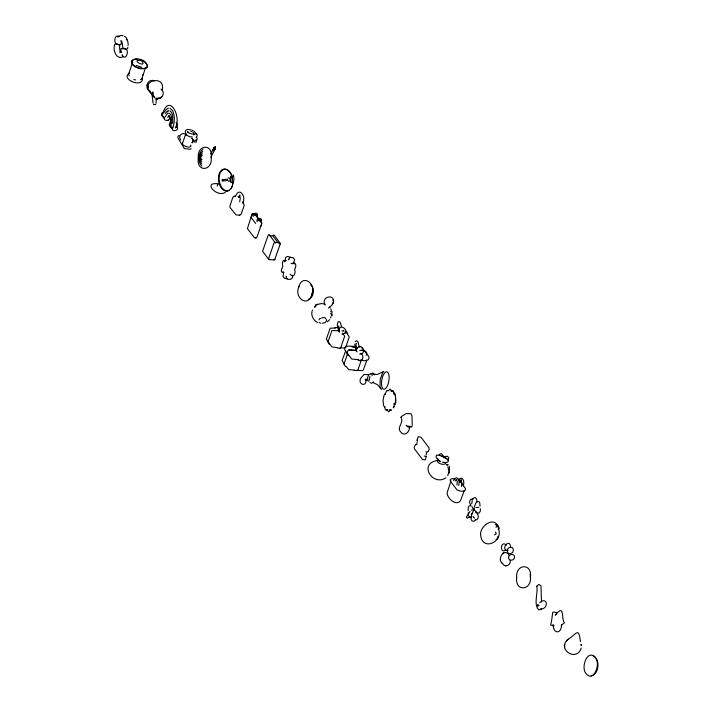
<?xml version="1.0" encoding="UTF-8"?>
<svg xmlns="http://www.w3.org/2000/svg" width="712" height="712" viewBox="0 0 712 712"><rect width="100%" height="100%" fill="white"/><g stroke="black" fill="none" stroke-linecap="round" stroke-linejoin="round"><path stroke-width="1.07" d="M356.685 349.316L356.036 344.279M232.495 178.614L232.023 182.495M232.521 179.727L232.112 175.873M476.907 501.613L476.559 498.889L474.966 497.483L472.982 498.48L472.038 500.216M369.341 379.905L369.911 376.159M580.841 644.387L580.841 645.428M541.512 601.925L540.96 585.78L538.833 584.401L536.777 586.323M581.161 648.062C576.845 662.641 555.974 649.033 568.256 639.207C577.236 633.351 578.544 627.005 580.449 641.646M564.714 646.968L564.741 646.38M564.776 645.214L564.803 644.591M412.248 425.411L411.99 415.986L411.055 413.717L406.125 413.574L401.443 416.52M156.035 103.356L156.311 98.95M510.192 560.353C511.136 565.444 504.55 568.016 502.254 563.156M172.971 127.875C174.467 122.25 175.232 115.869 172.473 110.467L169.937 108.26M332.887 303.241C336.651 293.584 320.4 295.729 325.046 305.092M581.606 644.752L581.553 645.321L581.624 644.591M154.37 80.91C150.152 78.623 145.097 83.829 147.847 87.879M162.096 90.21C166.492 74.208 138.858 80.447 150.793 92.631M152.822 91.892L153.436 95.755M147.099 85.547L147.179 84.639M147.989 87.451L148.096 86.17M152.688 93.37L152.76 92.444M393.603 407.825L393.772 405.76M510.566 547.003C509.819 537.133 499.495 550.287 508.083 550.536M417.17 441.707L416.858 443.594M426.212 454.888L426.524 453.001M227.413 179.326L227.511 180.207M127.831 47.134L127.644 48.478L126.763 49.119L122.847 47.909L122.135 42.471L120.72 40.682M496.762 525.011C498.347 524.86 500.002 529.327 498.062 529.203M142.943 74.493L142.747 75.098M275.446 243.175L269.323 234.746L268.415 234.577L262.577 251.211L268.718 259.453L269.759 259.506M347.723 333.59L346.041 331.267M312.052 311.393C310.592 315.834 314.455 321.486 317.525 322.5M331.57 315.63L331.721 314.606M468.309 512.738L468.345 515.435M480.039 506.205L479.763 502.877L479.096 501.862L477.716 501.497L475.794 503.072L474.139 507.531M172.705 123.345L172.696 115.513L171.601 112.451L170.017 110.939M472.688 512.231L473.667 510.086L475.278 510.62M539.678 602.717C547.457 595.819 549.05 608.716 540.871 609.107L541.351 608.591L540.657 609.552L538.726 609.828C533.315 604.622 538.192 593.06 536.803 586.172M330.768 311.669L330.884 311.01M416.965 440.203L418.211 436.732L420.881 437.097L428.927 447.741L429.211 449.281L428.099 451.533M426.417 456.401L425.171 459.863L422.501 459.507L414.455 448.854L414.17 447.314L415.283 445.062M456.962 485.139L457.264 481.775L456.374 479.514L456.81 479.719L455.992 479.719L455.226 480.965M458.733 485.451C459.213 482.959 459.694 478.606 456.526 477.779L454.799 478.526L453.517 480.484M463.441 485.798C463.921 483.306 464.411 478.953 461.234 478.126L459.507 478.873L458.368 480.547M213.244 149.52L213.217 150.365M254.175 215.629C253.979 214.419 257.326 213.564 256.142 215.327M258.162 220.871C257.86 219.563 261.838 218.691 259.631 221.076M280.208 244.074L279.576 242.703L274.85 242.32M331.881 316.066L331.979 311.411M192.276 138.146L192.596 139.57L194.1 140.389M298.622 287.532C294.127 298.221 308.697 308.171 311.918 293.949C316.413 283.269 301.852 273.31 298.622 287.532L299.013 286.251M233.474 182.779L233.981 178.632L233.492 175.464M163.226 116.937C161.33 116.394 160.894 113.519 162.683 112.567M163.92 117.622C161.624 116.279 161.962 112.541 164.517 111.686M168.522 115.949C173.23 120.061 162.941 122.909 164.223 117.169M172.055 127.546C169.59 127.617 168.246 124.039 170.542 122.767M172.624 128.445C170.052 127.706 169.456 123.799 171.895 122.5M176.318 126.496C181.115 131.142 169.67 132.708 172.518 127.047M464.411 490.31L460.397 500.839C455.635 506.579 446.798 497.724 447.127 492.677L450.981 480.938M192.222 142.845L192.738 140.958M182.441 143.548L185.805 133.838M461.349 486.608L461.99 483.199L461.082 479.861L461.518 480.066L460.7 480.066L459.525 482.318M242.712 202.982C246.477 196.948 239.455 186.152 235.53 196.263M239.704 201.843L240.3 197.936L239.25 195.079L240.095 195.186L238.502 197.518M175.25 128.098C182.094 116.866 168.771 91.937 162.505 114.463M170.061 123.274L170.604 119.927L170.043 116.768L168.975 115.78L167.712 117.4M171.049 124.564L171.717 117.667L170.916 114.783L169.296 113.279M311.527 295.231L311.918 293.949M132.023 61.312L131.996 63.315M317.187 304.211L316.546 304.683M319.118 319.857L319.51 318.682L320.542 318.442M187.772 132.067L187.674 131.56L188.315 132.69L187.95 132.299L190.077 133.553L193.415 134.176M445.997 462.747L445.481 463.628M537.969 604.274L537.667 606.019C539.002 603.42 536.216 606.873 539.037 605.618M146.948 66.937C148.265 60.404 136.223 56.293 132.183 60.849M161.731 96.467L160.209 98.229L155.554 98.176M251.728 215.113L247.402 228.605L254.549 237.844L256.08 237.861L256.988 237.034L261.464 224.271M345.818 346.993L349.245 336.954L346.468 332.557M347.678 353.455L343.932 364.25L345.614 366.573M361.545 359.507L357.664 370.587L354.104 370.365M366.155 355.35C368.976 351.363 362.444 349.45 359.685 350.651M409.569 426.728C409.783 432.7 403.82 437.257 400.1 431.258C397.136 427.396 403.686 422.029 401.435 418.87M128.089 45.363L128.178 44.918A10.484 5.082 -85.8 0 0 124.6 36.348L124.377 36.454M330.671 316.92L330.724 318.006M328.437 308.091C330.626 306.329 335.414 302.947 332.949 299.788M137.612 59.39C134.826 58.242 129.397 60.306 132.094 63.795L128.56 74.315L129.13 75.89M393.22 407.656L394.733 405.804M472.465 512.907C471.451 515.39 470.018 518.648 472.065 521.006L474.023 521.228L475.296 519.956M165.317 116.875L166.964 114.054L168.361 113.164M273.07 235.28L274.227 235.102L280.341 243.531L274.654 259.862L269.474 259.747L268.682 258.314L274.075 242.845M334.871 328.001L335.361 327.476L338.049 327.618M351.817 346.788L352.636 346.237L355.519 346.735M341.938 334.151C352.947 332.504 337.443 320.498 339.473 332.201M356.748 349.031L357.095 348.257M447.385 459.916C447.839 460.976 449.032 458.439 448.711 457.424L447.234 456.25L443.202 456.721L441.395 456.285M395.044 402.369L395.721 400.678L395.374 395.525L393.896 393.683L394.252 394.208L393.389 390.995L390.924 391.03L391.929 391.093L391.609 390.719L392.134 391.449L390.123 389.135L388.084 390.924M217.107 186.063L217.952 184.292M470.036 511.43L466.28 517.304L467.473 518.194L469.858 516.707M447.741 475.705L448.934 471.522L447.919 466.761M274.921 259.346L273.613 259.818M230.626 176.149L230.777 177.377M210.797 153.881L214.072 147.553M210.877 157.21L215.549 148.176M169.047 116.848L169.5 116.003M177.012 127.341L177.546 124.591L176.104 122.606M232.059 182.085L231.783 182.539M382.504 373.008L380.163 379.452L380.039 386.376M471.264 514.821L472.599 512.533M530.253 577.165L530.565 575.305L529.959 574.228M292.312 275.224C294.643 280.75 284.07 280.457 286.562 276.541M191.145 148.63L189.953 149.28L184.328 148.559L177.831 137.71L178.116 136.01L179.095 135.476M213.52 148.87L213.929 148.194M164.419 111.855L166.012 109.63L168.361 108.126M165.175 113.671L167.097 111.286L168.78 110.529M314.704 306.712L315.087 306.133M371.993 375.696L372.296 375.251M373.569 381.783L371.726 383.252L370.035 382.584M315.95 306.08L314.757 307.415M226.55 179.219L222.233 179.905L222.117 181.07L228.08 180.456M147.767 85.476L146.984 87.193L147.411 88.938L154.682 97.962M251.986 214.632L252.493 214.107M345.605 347.394L344.501 348.088L340.06 347.803M439.082 455.155L440.292 453.9L441.493 453.749L444.003 456.668L438.61 455.093L436.394 455.199L436.038 457.469L438.672 460.317M196.218 137.185C198.986 134.906 195.631 132.343 193.593 134.942M256.836 216.519C260.227 212.203 251.229 212.042 253.205 216.564M260.815 221.761C264.214 217.445 255.216 217.285 257.192 221.806M317.196 304.905L317.668 304.309M193.566 134.372L194.056 133.767L193.388 134.176M345.302 332.602L344.448 333.59M329.7 319.617L327.431 321.762M472.207 501.106L471.664 503.829M357.469 347.812C362.417 342.561 366.84 354.79 359.631 353.971M355.137 341.484L356.792 340.763L357.833 341.493L359.418 347.269M370.988 373.969L372.865 373.008L374.619 374.841M383.127 372.145L383.777 371.477M473.747 508.608L473.48 509.107L474.245 509.329M568.256 639.207L566.529 640.809M167.338 111.98L167.934 111.428M225.366 192.195C217.596 198.292 201.523 181.462 218.415 183.847M437.996 458.955C435.068 462.506 442.259 465.452 445.133 463.939M445.979 477.779C432.656 486.928 417.882 463.236 437.631 460.495M214.41 147.589L215.54 147.019L213.885 150.232M352.298 347.02L355.688 347.091M505.912 549.984C499.326 554.541 500.509 539.58 506.303 545.107M471.638 516.93L470.169 517.517L468.888 516.592M339.179 328.695L338.316 330.065L338.779 331.73M339.49 329.692L339.037 330.057L338.707 325.909M345.685 350.98L342.089 360.477L344.243 364.046M509.32 555.609C504.924 547.074 496.237 558.724 502.61 563.655M121.859 41.002C120.159 41.794 122.775 46.057 118.833 44.509C112.79 45.71 114.142 33.188 119.144 36.57M145.951 68.058C141.376 70.159 135.182 67.738 132.201 63.893M312.203 310.352L312.666 310.032M495.205 524.717C496.834 523.525 497.911 527.405 495.863 527.111M155.741 104.548L153.436 104.424M383.626 371.522L377.28 374.494L370.471 373.836M123.496 56.64C116.706 60.235 113.164 51.184 114.32 45.835C114.08 41.848 121.209 44.358 119.572 47.686C119.714 49.288 119.776 51.415 121.325 52.323M411.705 426.915L408.483 427.138L407.513 426.604M168.05 120.453L168.504 120.203M235.129 196.085L232.842 197.322L229.825 206.4L230.225 207.726L236.072 214.891L239.428 215.229L241.217 214.009L244.243 205.27L242.632 202.03M254.549 213.636L251.915 214.018L251.167 217.471M335.512 328.01L330.145 328.188L326.345 339.206L332.023 346.967L336.981 347.581M353.971 346.913C351.185 345.818 343.344 344.866 344.884 350.126L351.71 358.999L358.723 359.747M357.219 348.097L355.938 349.69L356.409 351.354M360.797 359.898C363.529 361.331 370.356 361.287 368.834 356.605L363.022 348.96M356.676 370.267L361.981 370.649L363.236 370.169L366.502 361.207L366.395 359.969M454.763 479.051C453.233 478.081 449.112 478.678 450.34 481.196L456.846 489.749C458.857 491.333 466.529 492.615 465.452 488.45L459.596 480.742M411.999 426.524L407.807 426.212M502.779 553.188L503.731 552.681M203.08 149.253C198.043 152.706 197.375 161.846 201.825 166.021M202.724 151.451C198.968 153.988 198.479 160.725 201.799 163.796M202.368 153.65C199.894 155.26 199.583 159.604 201.772 161.571M321.637 318.042L322.758 317.534L325.277 317.926L325.847 318.825M448.791 473.453L449.414 472.403L449.423 466.262M129.379 73.025C119.767 79.468 144.207 88.831 142.231 77.866M140.469 79.744L141.813 78.818L145.515 67.818M317.917 304.327L321.45 303.535L325.126 304.095M117.97 37.247C117.097 36.855 121.512 34.577 123.043 35.742M471.237 510.095L474.575 509.694M556.784 614.296L555.146 615.097C565.123 603.055 560.94 618.648 564.385 622.893L561.225 625.332L561.572 624.673C561.563 634.303 553.135 634.161 553.091 624.664L553.633 625.581M443.95 462.542L447.75 462.177L448.64 460.504L447.216 458.839L443.202 456.721L446.415 458.973M159.559 98.407L160.209 98.229M234.631 196.112L233.999 196.272M239.428 215.229L240.051 215.06M253.036 213.458L252.546 213.591M253.312 213.805L252.822 213.929L254.353 213.947M255.59 237.986L256.08 237.861M289.063 259.39L288.405 259.862L289.722 257.379L293.202 257.762L294.537 259.631L293.887 262.123L294.323 263.707M475.865 507.531L478.793 507.344M260.049 226.71L261.277 225.802L261.9 223.159L255.377 214.321M284.969 261.438L284.328 261.882L285.227 260.583L285.708 257.29L287.701 256.498L290.834 257.344M213.867 150.606L215.202 149.502L215.282 146.948L214.437 146.886L213.564 147.882L213.235 149.983M387.631 390.488L386.643 390.737L385.058 394.208L385.45 393.798L384.097 395.08L383.101 400.197L383.448 405.359L384.934 407.193L384.578 406.668L385.432 409.881L387.907 409.845L386.901 409.783L387.212 410.165L386.696 409.427L388.699 411.75L390.986 409.667L390.06 410.121L391.547 410.308M202.217 155.572C200.437 155.883 200.232 159.292 202.048 159.666M308.367 299.547C313.609 297.785 314.873 289.49 311.553 285.476M474.299 508.822L472.688 508.297L471.923 506.437M227.902 177.911C230.35 177.039 231.293 181.293 228.65 181.462M158.278 98.354C163.137 98.576 165.184 91.545 160.965 89.151M343.7 330.51L343.317 330.599M195.115 140.487C197.064 140.789 198.212 138.084 196.174 137.3M361.509 350.144L361.109 350.224M231.471 182.664L230.608 182.121L230.83 177.546M269.465 235.663L272.99 236.019L278.339 243.05M349.183 349.984L355.867 350.42M222.233 179.905L222.794 180.154M400.874 417.09L401.461 417.072M443.718 462.222L442.464 462.132M400.803 417.775L401.381 417.793M156.337 99.057L157.85 99.173M156.142 99.386L157.646 99.502M191.84 142.596L192.641 142.623M286.26 260.601C281.614 258.83 282.085 264.232 282.869 266.608C281.64 268.21 279.727 273.266 283.928 272.749M287.256 278.668L284.444 278.321L282.984 276.434L283.572 273.808L282.993 271.753L283.581 272.331M338.814 330.742L331.943 330.555L327.858 342.223L329.54 344.546M341.911 330.964L343.976 331.116M356.401 350.411L348.212 349.966L346.851 353.606L348.56 355.68M354.558 370.107L348.711 369.581L346.13 366.529M393.923 403.829L395.427 403.935M393.718 404.149L395.222 404.256M446.46 464.678L448.097 464.794M446.308 464.865L447.937 464.981M553.963 625.821L550.607 625.065C551.818 621.193 552.067 616.512 552.717 612.409L554.265 611.928L556.615 612.854M592.651 655.547C600.545 657.986 599.362 674.602 591.138 675.848M286.046 276.381L286.26 276.443M322.313 323.239L325.108 322.563A10.386 6.346 88.1 0 0 326.746 320.302L326.336 319.617M192.204 136.909C184.933 137.514 181.702 127.136 191.208 129.922M368.015 374.628L364.135 374.485L361.1 377.707C356.863 384.088 366.609 387.871 366.057 379.816L365.692 380.27L366.68 379.176L365.14 379.345L367.134 379.852M122.58 55.598L122.046 54.797C125.25 61.713 129.557 51.584 126.069 49.466M141.537 67.248L136.117 65.406M361.224 347.447L362.372 348.106M474.201 517.953L474.753 518.078M320.792 323.221L319.02 322.527M505.039 565.613L505.52 565.737M505.689 565.782L506.17 565.907M356.472 343.504L355.929 343.415M135.591 79.949L133.785 79.406M364.348 351.043L364.882 351.363M475.367 519.796L476.88 519.778C479.799 517.446 477.85 513.557 475.589 511.554M458.145 479.336L458.946 479.888M470.89 505.787L469.342 505.787L468.282 507.077L468.184 510.78M192.614 139.134L191.653 138.324M372.794 382.469L377.449 384.622L381.187 389.126M310.557 284.969L311.171 285.192M125.152 49.128L121.022 48.478L120.96 51.264L119.589 52.27L121.53 52.412M495.543 531.962L496.228 533.831L494.52 534.757M141.403 60.44C128.489 59.176 148.692 69.206 141.403 60.44L143.699 61.463M472.991 499.272L471.086 499.13L470.018 500.403L469.608 502.761L470.73 505.395M290.14 274.334C293.949 278.57 296.085 272.91 294.599 269.332C296.245 267.436 297.198 260.859 291.119 263.556L294.243 263.725M393.282 392.134L395.391 394.359L395.836 402.912M192.258 130.287L193.255 130.741M498.391 527.877C495.223 514.749 478.455 526.417 480.751 536.003C483.083 551.248 502.966 541.796 498.667 529.141M407.024 425.865L406.134 425.402L406.757 425.874M237.986 196.441L239.045 197.313M497.955 536.43L497.608 538.797L496.104 539.465M439.829 461.251C441.912 462.747 436.874 458.848 439.829 461.251L439.001 460.495L439.518 461.002M194.136 141.902L196.29 142.142L196.12 139.801M144.732 62.078C155.029 71.147 134.693 69.509 132.094 63.795M186.5 135.191C182.957 130.946 177.306 135.841 180.741 140.068M194.136 131.257L196.325 134.096M150.357 92.329L151.078 92.916M358.207 360.005C362.746 363.271 364.838 354.798 360.486 353.33M337.007 347.865L339.891 348.364L340.71 347.812L344.679 336.18L342.561 333.189M193.842 141.644L192.587 139.062M153.748 96.209L154.397 96.912M152.902 95.559L153.516 96.218M473.685 517.651L472.973 516.467M255.181 214.632L259.212 219.928M251.274 217.667L255.653 223.426M329.469 307.112L330.065 307.913M150.17 91.964L149.484 90.736M476.061 512.24L475.687 511.67L476.987 512.952L478.998 513.147L480.315 511.127L480.369 508.751M381.125 389.01L380.315 387.435M595.641 657.968C587.792 647.938 580.672 666.913 585.754 673.249C593.167 683.075 600.394 665.391 596.095 658.947M261.224 222.58L261.5 223.185M152.217 94.322L152.608 95.123M231.836 176.175L232.21 177.146M171.049 125.499L171.289 126.051M338.529 330.955L337.248 324.832L338.067 321.824L339.206 321.602L340.194 322.296L341.538 326.585M356.712 351.078L357.041 351.906M330.947 308.981L331.329 310.352M132.788 62.478L132.628 62.344M233.572 175.695L233.296 174.867M355.733 349.904L354.701 344.154M232.406 177.911L232.486 178.498M153.08 103.231L151.941 93.753M498.916 528.464L498.836 527.761M330.724 313.191L330.813 313.983M172.064 128.169L172.09 128.703M170.319 124.876L170.355 125.606M169.34 124.582L169.367 125.143M164.098 117.685L164.125 118.245M162.354 114.392L162.38 115.121M161.535 114.312L161.553 114.855M192.827 140.246L192.872 142.026M126.282 38.991A9.603 4.655 -85.8 0 1 126.763 39.961M190.522 145.07A4.423 1.86 19.1 0 1 187.016 146.832A4.423 1.86 19.1 0 1 182.575 143.156M190.798 131.257A4.539 1.913 19.1 0 1 191.759 131.587M192.667 132.005A4.539 1.913 19.1 0 1 193.468 132.476M227.644 191.145A11.232 7.049 80.9 0 1 225.624 191.136M224.6 190.789A11.232 7.049 80.9 0 1 218.504 180.056A11.232 7.049 80.9 0 1 222.616 169.403M223.577 169.073A11.232 7.049 80.9 0 1 226.621 169.429M227.618 169.99A11.232 7.049 80.9 0 1 231.026 174.129M232.717 183.296A11.232 7.049 80.9 0 1 232.504 184.782M232.148 186.179A11.232 7.049 80.9 0 1 231.044 188.564M229.504 190.264A11.232 7.049 80.9 0 1 228.605 190.816M232.86 183.109A10.796 6.782 80.9 0 1 223.167 189.036A10.796 6.782 80.9 0 1 220.8 171.912A10.796 6.782 80.9 0 1 231.827 175.633M369.225 380.92A3.56 1.433 -79.9 0 1 367.641 378.179A3.56 1.433 -79.9 0 1 369.804 374.156M427.805 451.906A3.097 2.519 54.9 0 1 425.82 451.764M424.299 456.161A3.097 0.507 -1.1 0 1 426.283 456.312M415.577 444.688A3.097 2.519 54.9 0 1 417.072 444.653M417.499 440.345A3.097 0.507 -1.1 0 1 417.099 440.292M198.283 158.064C196.165 172.633 212.746 171.191 211.215 157.557C213.333 142.978 196.752 144.42 198.283 158.064M516.698 577.476C514.776 591.939 531.748 590.764 530.449 577.12C532.371 562.658 515.399 563.833 516.698 577.476M507.398 550.857C506.935 555.333 513.948 554.078 513.281 550.047C513.744 545.57 506.73 546.825 507.398 550.857M508.635 557.354C507.95 561.279 514.634 560.967 514.491 557.291C515.185 553.357 508.502 553.669 508.635 557.354M315.977 304.914L315.407 305.341L315.977 304.914M443.79 456.606L443.763 456.579M390.452 410.103L389.74 409.836L390.461 410.121M439.58 461.1L438.832 460.219L439.58 461.1M120.64 51.762L120.31 51.3L120.568 51.754M230.91 177.778L230.688 177.11L230.91 177.778M387.533 385.539A8.855 3.569 -79.9 0 0 386.919 371.815A8.855 3.569 -79.9 0 0 381.49 384.213A8.855 3.569 -79.9 0 0 387.533 385.539"/></g></svg>
